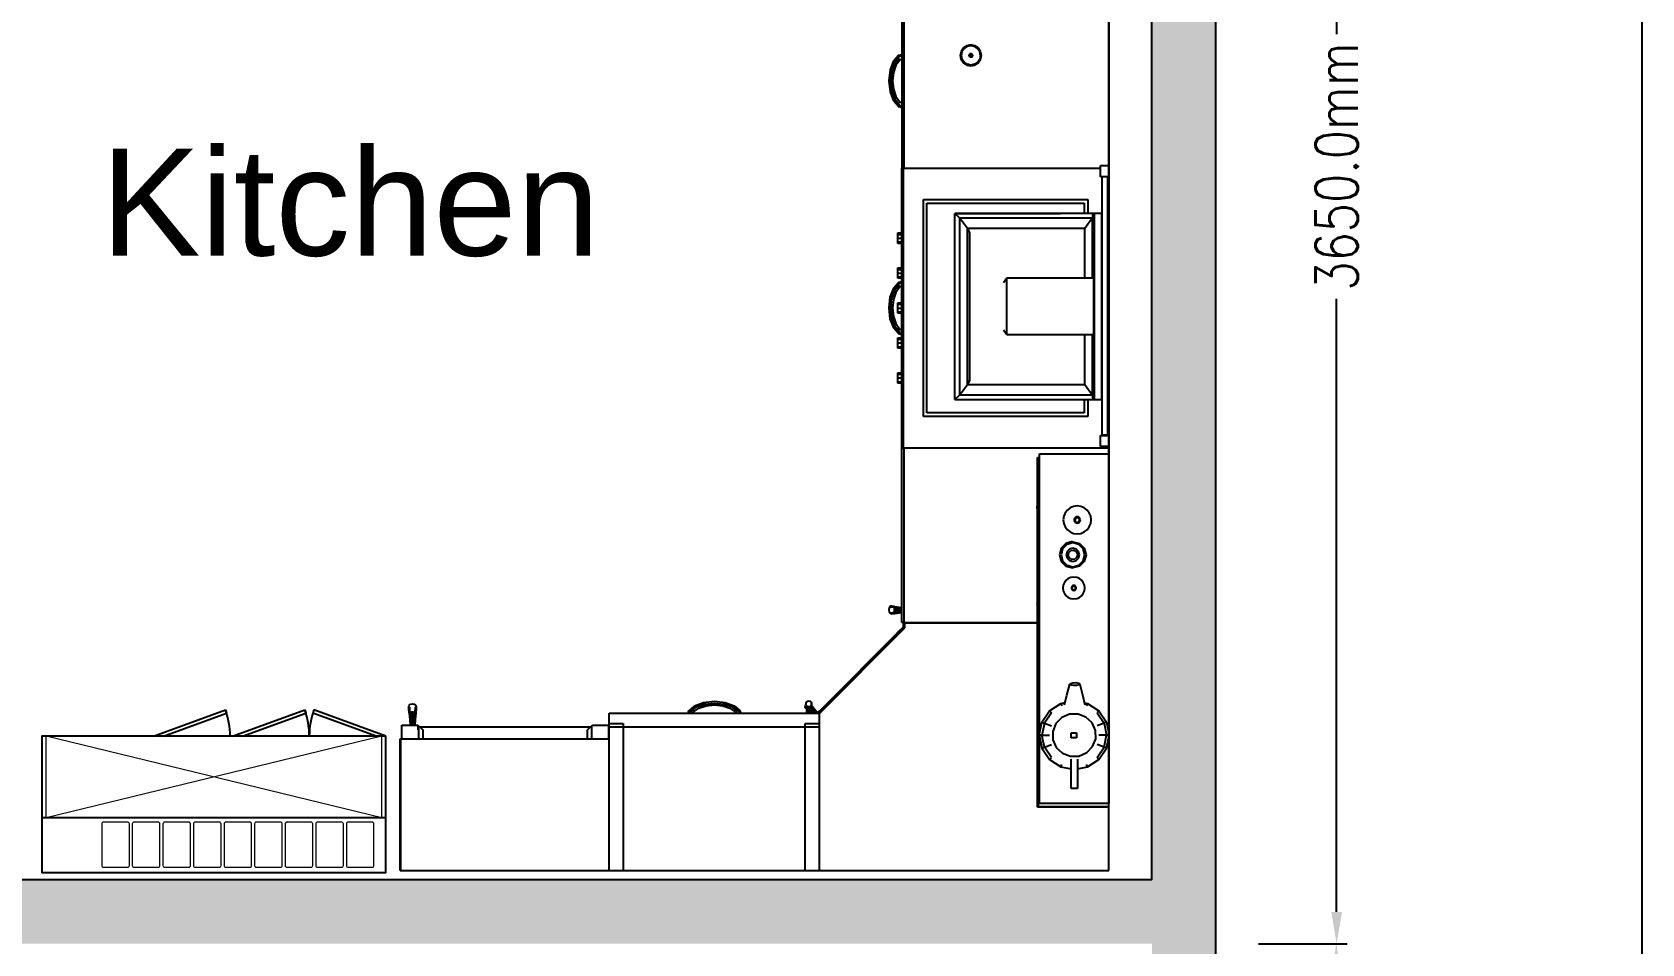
# Model space of a CAD drawing. Header units: millimetres. Extents: x 15734 to 38872, y 8066 to 23066.
# Drawn here: x 35093 to 38872, y 18416 to 20556 of the extents above; entities that cross this region are included whole.
import ezdxf

# ---------------------------------------------------------------- set-up
doc = ezdxf.new("R2010")
doc.units = ezdxf.units.MM
doc.header["$MEASUREMENT"] = 0
doc.layers.get('0').update_dxf_attribs({"color": 4})
for name, color, linetype in [('Flower. Ref. TV.', 4, 'Continuous'), ('Kitchen', 4, 'Continuous'), ('Wall', 10, 'Continuous')]:
    doc.layers.add(name, color=color, linetype=linetype)
doc.styles.add('ROMANS', font='romans.shx', dxfattribs={"width": 0.8})
doc.styles.get("Standard").update_dxf_attribs({"font": 'arial.ttf'})
doc.dimstyles.get("Standard").update_dxf_attribs({"dimtxt": 100, "dimasz": 75, "dimexe": 25, "dimexo": 0, "dimgap": 0.09, "dimtad": 0, "dimtoh": 1, "dimdec": 1, "dimzin": 0, "dimdsep": 46, "dimtxsty": 'ROMANS', "dimcen": 0.09, "dimclrd": 7, "dimclre": 7, "dimclrt": 7, "dimadec": 0, "dimazin": 0, "dimtfac": 1, "dimtdec": 1, "dimtofl": 0, "dimtmove": 0, "dimatfit": 3, "dimfxl": 1, "dimtfillclr": 7, "dimtolj": 1, "dimtzin": 0, "dimarcsym": 0})

# ---------------------------------------------------------------- blocks, each defined once
blk = doc.blocks.new('m_93')
for p, q in [((0, -390.031933), (0, 0)), ((0.009966, 0), (0.009966, -371.383983)), ((-57.586909, -194.311332), (-57.586909, -101.596093)), ((-57.102347, -101.919913), (-57.102347, -194.311332)), ((-40.482617, -160.780954), (-41.117382, -161.730957)), ((-40.310741, -160.952735), (-40.892768, -161.823928)), ((-39.532805, -160.146093), (-40.482617, -160.780954)), ((-40.383196, -160.880267), (-40.310741, -160.952735)), ((-39.439845, -160.370707), (-40.310741, -160.952735)), ((-40.310741, -160.952735), (-40.267182, -160.996282)), ((-38.412309, -159.923243), (-39.532805, -160.146093)), ((-39.478898, -160.275876), (-39.439845, -160.370707)), ((-38.412309, -160.166311), (-39.439845, -160.370707)), ((-39.439845, -160.370707), (-39.416218, -160.427534)), ((-37.291789, -160.146093), (-38.412309, -159.923243)), ((-38.412309, -160.166311), (-38.412309, -160.063672)), ((-38.412309, -160.227835), (-38.412309, -160.166311)), ((-37.384773, -160.370707), (-38.412309, -160.166311)), ((-37.4084, -160.427534), (-37.384773, -160.370707)), ((-37.384773, -160.370707), (-37.345696, -160.275876)), ((-36.513877, -160.952735), (-37.384773, -160.370707)), ((-36.342001, -160.780954), (-37.291789, -160.146093)), ((-36.557412, -160.996282), (-36.513877, -160.952735)), ((-36.513877, -160.952735), (-36.441398, -160.880267)), ((-35.931826, -161.823928), (-36.513877, -160.952735)), ((-35.707236, -161.730957), (-36.342001, -160.780954)), ((-59.950185, -164.386618), (-60.909176, -166.910445)), ((-60.675574, -167.089843), (-59.786129, -164.690816)), ((-60.441995, -167.269337), (-59.622073, -164.994919)), ((-59.458018, -165.299117), (-60.208202, -167.448723)), ((-59.293938, -165.60322), (-59.974599, -167.628121)), ((-58.54609, -162.799704), (-59.950185, -164.386618)), ((-59.906245, -164.468062), (-58.525968, -162.890136)), ((-59.786129, -164.690816), (-59.906245, -164.468062)), ((-59.786129, -164.690816), (-58.470702, -163.137495)), ((-59.622073, -164.994919), (-59.786129, -164.690816)), ((-59.622073, -164.994919), (-58.395124, -163.475287)), ((-58.244324, -164.150881), (-59.293938, -165.60322)), ((-58.54609, -162.799704), (-57.586909, -162.554395)), ((-58.525968, -162.890136), (-58.54609, -162.799704)), ((-58.525968, -162.890136), (-57.586909, -162.637007)), ((-58.470702, -163.137495), (-58.525968, -162.890136)), ((-58.470702, -163.137495), (-57.586909, -162.863958)), ((-58.395124, -163.475287), (-58.470702, -163.137495)), ((-57.586909, -163.816893), (-58.244324, -164.150881)), ((-41.117382, -161.730957), (-41.340232, -162.85156)), ((-41.340232, -162.85156), (-41.117382, -163.972163)), ((-41.076756, -163.955366), (-41.296292, -162.85156)), ((-41.199613, -162.85156), (-41.035557, -162.85156)), ((-41.117382, -163.972163), (-41.076756, -163.955366)), ((-41.117382, -163.972163), (-40.482617, -164.922166)), ((-40.892768, -161.823928), (-41.09726, -162.85156)), ((-41.09726, -162.85156), (-40.892768, -163.879204)), ((-41.076756, -163.955366), (-40.451551, -164.891207)), ((-40.987492, -161.784661), (-40.892768, -161.823928)), ((-40.892768, -163.879204), (-40.987492, -163.918459)), ((-40.892768, -161.823928), (-40.835929, -161.84746)), ((-40.892768, -163.879204), (-40.835929, -163.85566)), ((-40.310741, -164.750385), (-40.892768, -163.879204)), ((-40.482617, -164.922166), (-39.532805, -165.557027)), ((-40.451551, -164.891207), (-39.51602, -165.516507)), ((-40.383196, -164.822852), (-40.267182, -164.706838)), ((-39.439845, -165.332424), (-40.310741, -164.750385)), ((-39.532805, -165.557027), (-38.412309, -165.779876)), ((-39.51602, -165.516507), (-39.478898, -165.427243)), ((-39.51602, -165.516507), (-38.412309, -165.736031)), ((-39.478898, -165.427243), (-39.439845, -165.332424)), ((-39.439845, -165.332424), (-39.416218, -165.275585)), ((-38.412309, -165.536821), (-39.439845, -165.332424)), ((-39.088464, -162.85156), (-38.412309, -162.85156)), ((-39.037109, -162.592768), (-38.412309, -162.85156)), ((-38.412309, -162.85156), (-39.037109, -163.110351)), ((-38.890434, -162.37334), (-38.412309, -162.85156)), ((-38.412309, -162.85156), (-38.890434, -163.32978)), ((-38.671088, -162.226653), (-38.412309, -162.85156)), ((-38.412309, -162.85156), (-38.671088, -163.476467)), ((-38.412309, -162.85156), (-38.412309, -162.17519)), ((-38.412309, -162.85156), (-38.153506, -162.226653)), ((-38.412309, -162.85156), (-37.934184, -162.37334)), ((-38.412309, -162.85156), (-37.787509, -162.592768)), ((-38.412309, -162.85156), (-38.412309, -163.527929)), ((-38.153506, -163.476467), (-38.412309, -162.85156)), ((-38.412309, -162.85156), (-37.934184, -163.32978)), ((-37.787509, -163.110351), (-38.412309, -162.85156)), ((-38.412309, -162.85156), (-37.73613, -162.85156)), ((-37.384773, -165.332424), (-38.412309, -165.536821)), ((-38.412309, -165.536821), (-38.412309, -165.475297)), ((-38.412309, -165.639448), (-38.412309, -165.536821)), ((-38.412309, -165.779876), (-37.291789, -165.557027)), ((-37.4084, -165.275585), (-37.384773, -165.332424)), ((-36.513877, -164.750385), (-37.384773, -165.332424)), ((-37.384773, -165.332424), (-37.345696, -165.427243)), ((-37.308598, -165.516507), (-36.373043, -164.891207)), ((-37.291789, -165.557027), (-36.342001, -164.922166)), ((-36.557412, -164.706838), (-36.513877, -164.750385)), ((-36.513877, -164.750385), (-35.931826, -163.879204)), ((-36.373043, -164.891207), (-36.513877, -164.750385)), ((-36.373043, -164.891207), (-35.747862, -163.955366)), ((-36.342001, -164.922166), (-35.707236, -163.972163)), ((-35.988665, -161.84746), (-35.931826, -161.823928)), ((-35.931826, -163.879204), (-35.988665, -163.85566)), ((-35.931826, -161.823928), (-35.837102, -161.784661)), ((-35.727334, -162.85156), (-35.931826, -161.823928)), ((-35.727334, -162.85156), (-35.931826, -163.879204)), ((-35.931826, -163.879204), (-35.837102, -163.918459)), ((-35.789061, -162.85156), (-35.727334, -162.85156)), ((-35.528326, -162.85156), (-35.747862, -161.747753)), ((-35.747862, -163.955366), (-35.528326, -162.85156)), ((-35.625005, -162.85156), (-35.727334, -162.85156)), ((-35.484386, -162.85156), (-35.707236, -161.730957)), ((-35.707236, -163.972163), (-35.484386, -162.85156)), ((-35.528326, -162.85156), (-35.484386, -162.85156)), ((-60.909176, -166.910445), (-61.249614, -169.952047)), ((-61.249614, -169.952047), (-60.909176, -172.993648)), ((-60.441995, -167.269337), (-60.729695, -169.952047)), ((-60.729695, -169.952047), (-60.441995, -172.634864)), ((-60.469914, -169.952047), (-60.208202, -167.448723)), ((-60.208202, -167.448723), (-60.441995, -167.269337)), ((-59.974599, -167.628121), (-60.209966, -169.952047)), ((-60.209966, -169.952047), (-59.974599, -172.275972)), ((-60.208202, -167.448723), (-60.037113, -167.58008)), ((-60.909176, -172.993648), (-59.950185, -175.517475)), ((-59.786129, -175.213372), (-60.675574, -172.814262)), ((-60.441995, -172.634864), (-59.622073, -174.909174)), ((-59.974599, -172.275972), (-59.293938, -174.300873)), ((-59.622073, -174.909174), (-59.786129, -175.213372)), ((-59.622073, -174.909174), (-58.395124, -176.428806)), ((-59.293938, -174.300873), (-58.244324, -175.753224)), ((-59.950185, -175.517475), (-58.54609, -177.104389)), ((-59.906245, -175.436032), (-59.786129, -175.213372)), ((-58.525968, -177.013969), (-59.906245, -175.436032)), ((-59.786129, -175.213372), (-58.470702, -176.766598)), ((-58.54609, -177.104389), (-58.525968, -177.013969)), ((-58.54609, -177.104389), (-57.586909, -177.34971)), ((-58.470702, -176.766598), (-58.525968, -177.013969)), ((-58.525968, -177.013969), (-57.586909, -177.267086)), ((-58.395124, -176.428806), (-58.470702, -176.766598)), ((-58.470702, -176.766598), (-57.586909, -177.04004)), ((-58.244324, -175.753224), (-57.586909, -176.0872)), ((-57.622862, -272.237599), (-57.622862, -194.276857)), ((-57.622862, -194.276857), (-57.586909, -194.276857)), ((-57.102347, -194.311332), (-57.586909, -194.311332)), ((-57.138276, -272.20996), (-57.138276, -194.311332)), ((-57.102347, -194.311332), (-2.245116, -194.311332)), ((-2.245116, -196.64756), (-2.245116, -193.556058)), ((-2.245116, -193.556058), (0.009966, -193.556058)), ((0.009966, -196.64756), (-2.245116, -196.64756)), ((-1.846862, -268.689841), (-1.846862, -196.64756)), ((-0.348044, -196.64756), (-0.348044, -268.689841)), ((-51.625586, -263.46699), (-51.625586, -203.047454)), ((-51.625586, -203.047454), (-5.83632, -203.047454)), ((-50.65136, -262.492478), (-50.65136, -204.021966)), ((-50.65136, -204.021966), (-6.810546, -204.021966)), ((-6.810546, -204.021966), (-6.810546, -206.877434)), ((-5.83632, -203.047454), (-5.83632, -206.877434)), ((-42.89589, -258.773243), (-42.89589, -206.877434)), ((-42.89589, -206.877434), (-41.576958, -208.117866)), ((-42.89589, -206.877434), (-13.391209, -206.877434)), ((-4.076362, -206.877434), (-42.89589, -206.877434)), ((-41.576958, -208.117866), (-41.576958, -257.532716)), ((-39.359188, -211.071288), (-41.576958, -208.117866)), ((-41.576958, -208.117866), (-4.470301, -208.117866)), ((-4.470301, -208.117866), (-6.688094, -211.071288)), ((-4.470301, -208.117866), (-4.368544, -207.885837)), ((-4.470301, -224.964153), (-4.470301, -208.117866)), ((-4.368544, -207.2667), (-4.076362, -206.877434)), ((-4.368544, -224.964153), (-4.368544, -207.2667)), ((-1.880074, -206.877434), (-4.076362, -206.877434)), ((-4.076362, -206.877434), (-4.076362, -258.773142)), ((-1.880074, -258.773142), (-1.880074, -206.877434)), ((-58.737493, -215.228808), (-58.737493, -212.305271)), ((-58.737493, -212.305271), (-57.622862, -212.305271)), ((-58.737493, -212.7334), (-57.622862, -212.7334)), ((-58.737493, -213.767087), (-57.622862, -213.767087)), ((-58.737493, -214.800679), (-57.622862, -214.800679)), ((-57.622862, -215.228808), (-58.737493, -215.228808)), ((-39.359188, -254.579395), (-39.359188, -211.071288)), ((-6.688094, -211.071288), (-39.359188, -211.071288)), ((-39.359188, -211.071288), (-38.815236, -212.311721)), ((-38.815236, -212.311721), (-38.815236, -253.338867)), ((-6.688094, -224.964153), (-6.688094, -211.071288)), ((-58.737493, -224.973929), (-58.737493, -222.050392)), ((-58.737493, -222.050392), (-57.622862, -222.050392)), ((-58.737493, -222.478509), (-57.622862, -222.478509)), ((-58.737493, -223.512113), (-57.622862, -223.512113)), ((-59.986139, -227.682221), (-60.945106, -230.206048)), ((-60.711527, -230.385446), (-59.822059, -227.986324)), ((-59.658003, -228.290522), (-60.477925, -230.564844)), ((-58.58202, -226.095307), (-59.986139, -227.682221)), ((-59.942198, -227.763664), (-58.561921, -226.185739)), ((-59.822059, -227.986324), (-59.942198, -227.763664)), ((-58.506632, -226.433098), (-59.822059, -227.986324)), ((-59.822059, -227.986324), (-59.658003, -228.290522)), ((-59.658003, -228.290522), (-58.431053, -226.770901)), ((-58.280087, -227.446484), (-59.329891, -228.898823)), ((-58.737493, -224.5458), (-57.622862, -224.5458)), ((-57.622862, -224.973929), (-58.737493, -224.973929)), ((-58.58202, -226.095307), (-57.622862, -225.849998)), ((-58.561921, -226.185739), (-58.58202, -226.095307)), ((-57.622862, -225.932717), (-58.561921, -226.185739)), ((-58.561921, -226.185739), (-58.506632, -226.433098)), ((-58.506632, -226.433098), (-57.622862, -226.159668)), ((-58.431053, -226.770901), (-58.506632, -226.433098)), ((-57.622862, -227.112496), (-58.280087, -227.446484)), ((-28.381253, -224.964153), (-29.355479, -226.261615)), ((-28.381253, -240.636033), (-28.381253, -224.964153)), ((-4.093552, -224.964153), (-28.381253, -224.964153)), ((-4.093552, -240.636033), (-4.093552, -224.964153)), ((-60.945106, -230.206048), (-61.285544, -233.247655)), ((-61.285544, -233.247655), (-60.945106, -236.289257)), ((-60.477925, -230.564844), (-60.765624, -233.247655)), ((-60.765624, -233.247655), (-60.477925, -235.930466)), ((-60.244131, -235.750973), (-60.505867, -233.247655)), ((-60.010553, -230.923724), (-60.245896, -233.247655)), ((-60.245896, -233.247655), (-60.010553, -235.571581)), ((-59.329891, -228.898823), (-60.010553, -230.923724)), ((-58.737493, -234.719044), (-58.737493, -231.795507)), ((-58.737493, -231.795507), (-57.622862, -231.795507)), ((-58.737493, -232.22363), (-57.622862, -232.22363)), ((-60.945106, -236.289257), (-59.986139, -238.813084)), ((-59.822059, -238.508981), (-60.711527, -236.109864)), ((-60.477925, -235.930466), (-60.244131, -235.750973)), ((-60.477925, -235.930466), (-59.658003, -238.204783)), ((-60.244131, -235.750973), (-60.073042, -235.619628)), ((-59.658003, -238.204783), (-60.244131, -235.750973)), ((-60.010553, -235.571581), (-59.329891, -237.596482)), ((-59.329891, -237.596482), (-58.280087, -239.048826)), ((-58.737493, -233.257228), (-57.622862, -233.257228)), ((-58.737493, -234.29082), (-57.622862, -234.29082)), ((-57.622862, -234.719044), (-58.737493, -234.719044)), ((-59.986139, -238.813084), (-58.58202, -240.400094)), ((-59.942198, -238.73164), (-59.822059, -238.508981)), ((-58.561921, -240.309566), (-59.942198, -238.73164)), ((-59.822059, -238.508981), (-59.658003, -238.204783)), ((-58.506632, -240.062302), (-59.822059, -238.508981)), ((-59.658003, -238.204783), (-58.431053, -239.724415)), ((-58.737493, -244.464063), (-58.737493, -241.540527)), ((-58.737493, -241.540527), (-57.622862, -241.540527)), ((-58.737493, -241.968649), (-57.622862, -241.968649)), ((-58.58202, -240.400094), (-58.561921, -240.309566)), ((-58.58202, -240.400094), (-57.622862, -240.645313)), ((-58.561921, -240.309566), (-58.506632, -240.062302)), ((-57.622862, -240.562695), (-58.561921, -240.309566)), ((-58.431053, -239.724415), (-58.506632, -240.062302)), ((-58.506632, -240.062302), (-57.622862, -240.335738)), ((-58.280087, -239.048826), (-57.622862, -239.382809)), ((-29.355479, -239.338672), (-28.381253, -240.636033)), ((-28.381253, -240.636033), (-4.093552, -240.636033)), ((-6.688094, -254.579293), (-6.688094, -240.636033)), ((-4.470301, -257.532716), (-4.470301, -240.636033)), ((-4.368544, -258.383983), (-4.368544, -240.636033)), ((-58.737493, -243.002343), (-57.622862, -243.002343)), ((-58.737493, -244.035935), (-57.622862, -244.035935)), ((-57.622862, -244.464063), (-58.737493, -244.464063)), ((-58.737493, -254.209178), (-58.737493, -251.285642)), ((-58.737493, -251.285642), (-57.622862, -251.285642)), ((-58.737493, -251.71377), (-57.622862, -251.71377)), ((-58.737493, -252.747458), (-57.622862, -252.747458)), ((-58.737493, -253.78105), (-57.622862, -253.78105)), ((-57.622862, -254.209178), (-58.737493, -254.209178)), ((-41.576958, -257.532716), (-39.359188, -254.579395)), ((-38.815236, -253.338867), (-39.359188, -254.579395)), ((-39.359188, -254.579395), (-6.688094, -254.579293)), ((-6.688094, -254.579293), (-4.470301, -257.532716)), ((-41.576958, -257.532716), (-42.89589, -258.773243)), ((-42.89589, -258.773243), (-3.926373, -258.773142)), ((-4.470301, -257.532716), (-41.576958, -257.532716)), ((-6.810546, -258.773142), (-6.810546, -262.492478)), ((-5.83632, -258.773142), (-5.83632, -263.46699)), ((-4.368544, -257.764744), (-4.470301, -257.532716)), ((-4.076362, -258.773142), (-4.368544, -258.383983)), ((-4.076362, -258.773142), (-1.880074, -258.773142)), ((-5.83632, -263.46699), (-51.625586, -263.46699)), ((-6.810546, -262.492478), (-50.65136, -262.492478)), ((-2.245116, -271.85781), (-2.245116, -268.766308)), ((-2.245116, -268.766308), (0.009966, -268.766308)), ((-0.348044, -268.689841), (-1.846862, -268.689841)), ((-57.605672, -272.237599), (-57.622862, -272.237599)), ((-57.605672, -320.93535), (-57.605672, -272.20996)), ((-57.605672, -272.20996), (-57.121086, -272.20996)), ((-57.121086, -272.20996), (-57.121086, -320.93535)), ((-57.121086, -272.20996), (0.009966, -272.20996)), ((0.009966, -271.85781), (-2.245116, -271.85781)), ((-19.88008, -287.447849), (-19.88008, -274.902731)), ((-19.88008, -274.902731), (-19.524408, -274.902731)), ((-19.524408, -372.242185), (-19.524408, -274.791211)), ((-19.524408, -274.791211), (-19.302917, -274.791211)), ((-19.302917, -352.076073), (-19.302917, -273.933005)), ((-19.302917, -273.933005), (0.009966, -273.933005)), ((-19.731641, -286.320311), (-20.063663, -288.842478)), ((-19.524408, -285.819822), (-19.731641, -286.320311)), ((-20.063663, -288.842478), (-19.731641, -291.364646)), ((-19.88008, -315.441307), (-19.88008, -290.237108)), ((-19.731641, -291.364646), (-19.524408, -291.865134)), ((-19.524408, -287.483984), (-19.703126, -288.842478)), ((-19.703126, -288.842478), (-19.524408, -290.200975)), ((-12.50155, -291.28457), (-12.64062, -292.31748)), ((-12.109566, -290.355956), (-12.50155, -291.28457)), ((-11.50136, -289.568942), (-12.109566, -290.355956)), ((-10.71465, -288.96074), (-11.50136, -289.568942)), ((-9.78632, -288.568553), (-10.71465, -288.96074)), ((-8.753705, -288.429489), (-9.78632, -288.568553)), ((-8.981824, -291.48955), (-9.186721, -291.576171)), ((-8.963871, -291.55488), (-9.152532, -291.634667)), ((-8.753705, -291.458887), (-8.981824, -291.48955)), ((-8.753705, -291.526562), (-8.963871, -291.55488)), ((-7.721091, -288.568553), (-8.753705, -288.429489)), ((-8.525586, -291.48955), (-8.753705, -291.458887)), ((-8.543563, -291.55488), (-8.753705, -291.526562)), ((-8.354879, -291.634667), (-8.543563, -291.55488)), ((-8.320713, -291.576171), (-8.525586, -291.48955)), ((-6.792784, -288.96074), (-7.721091, -288.568553)), ((-6.00605, -289.568942), (-6.792784, -288.96074)), ((-5.397845, -290.355956), (-6.00605, -289.568942)), ((-5.005861, -291.28457), (-5.397845, -290.355956)), ((-4.866791, -292.31748), (-5.005861, -291.28457)), ((-12.64062, -292.31748), (-12.50155, -293.350389)), ((-12.50155, -293.350389), (-12.109566, -294.279003)), ((-12.109566, -294.279003), (-11.50136, -295.066014)), ((-11.50136, -295.066014), (-10.71465, -295.674216)), ((-10.71465, -295.674216), (-9.78632, -296.066406)), ((-9.581447, -292.089355), (-9.612108, -292.31748)), ((-9.612108, -292.31748), (-9.581447, -292.545604)), ((-9.494734, -291.884276), (-9.581447, -292.089355)), ((-9.581447, -292.545604), (-9.494734, -292.750683)), ((-9.516216, -292.107323), (-9.544325, -292.31748)), ((-9.544325, -292.31748), (-9.516216, -292.527634)), ((-9.436322, -291.918456), (-9.516216, -292.107323)), ((-9.516216, -292.527634), (-9.436322, -292.716503)), ((-9.360552, -291.710546), (-9.494734, -291.884276)), ((-9.494734, -292.750683), (-9.360552, -292.924511)), ((-9.312701, -291.758397), (-9.436322, -291.918456)), ((-9.436322, -292.716503), (-9.312701, -292.876562)), ((-9.382606, -292.181542), (-9.405852, -292.354881)), ((-9.405852, -292.354881), (-9.382606, -292.528122)), ((-9.316802, -292.025682), (-9.382606, -292.181542)), ((-9.382606, -292.528122), (-9.316802, -292.683983)), ((-9.186721, -291.576171), (-9.360552, -291.710546)), ((-9.360552, -292.924511), (-9.186721, -293.058788)), ((-9.21464, -291.893652), (-9.316802, -292.025682)), ((-9.316802, -292.683983), (-9.21464, -292.816013)), ((-9.152532, -291.634667), (-9.312701, -291.758397)), ((-9.312701, -292.876562), (-9.152532, -293.000292)), ((-9.082818, -291.7916), (-9.21464, -291.893652)), ((-9.21464, -292.816013), (-9.082818, -292.918065)), ((-9.186721, -293.058788), (-8.981824, -293.145409)), ((-9.152532, -293.000292), (-8.963871, -293.080076)), ((-8.92694, -291.725778), (-9.082818, -291.7916)), ((-9.082818, -292.918065), (-8.92694, -292.983886)), ((-8.981824, -293.145409), (-8.753705, -293.176073)), ((-8.963871, -293.080076), (-8.753705, -293.108397)), ((-8.753705, -291.70244), (-8.92694, -291.725778)), ((-8.92694, -292.983886), (-8.753705, -293.007225)), ((-8.58047, -291.725778), (-8.753705, -291.70244)), ((-8.753705, -293.007225), (-8.58047, -292.983886)), ((-8.753705, -293.108397), (-8.543563, -293.080076)), ((-8.753705, -293.176073), (-8.525586, -293.145409)), ((-8.424616, -291.7916), (-8.58047, -291.725778)), ((-8.58047, -292.983886), (-8.424616, -292.918065)), ((-8.543563, -293.080076), (-8.354879, -293.000292)), ((-8.525586, -293.145409), (-8.320713, -293.058788)), ((-8.292771, -291.893652), (-8.424616, -291.7916)), ((-8.424616, -292.918065), (-8.292771, -292.816013)), ((-8.194733, -291.758397), (-8.354879, -291.634667)), ((-8.354879, -293.000292), (-8.194733, -292.876562)), ((-8.146882, -291.710546), (-8.320713, -291.576171)), ((-8.320713, -293.058788), (-8.146882, -292.924511)), ((-8.190632, -292.025682), (-8.292771, -291.893652)), ((-8.292771, -292.816013), (-8.190632, -292.683983)), ((-8.071089, -291.918456), (-8.194733, -291.758397)), ((-8.194733, -292.876562), (-8.071089, -292.716503)), ((-8.124805, -292.181542), (-8.190632, -292.025682)), ((-8.190632, -292.683983), (-8.124805, -292.528122)), ((-8.0127, -291.884276), (-8.146882, -291.710546)), ((-8.146882, -292.924511), (-8.0127, -292.750683)), ((-8.101559, -292.354881), (-8.124805, -292.181542)), ((-8.124805, -292.528122), (-8.101559, -292.354881)), ((-7.991219, -292.107323), (-8.071089, -291.918456)), ((-8.071089, -292.716503), (-7.991219, -292.527634)), ((-7.925964, -292.089355), (-8.0127, -291.884276)), ((-8.0127, -292.750683), (-7.925964, -292.545604)), ((-7.963085, -292.31748), (-7.991219, -292.107323)), ((-7.991219, -292.527634), (-7.963085, -292.31748)), ((-7.895303, -292.31748), (-7.925964, -292.089355)), ((-7.925964, -292.545604), (-7.895303, -292.31748)), ((-7.721091, -296.066406), (-6.792784, -295.674216)), ((-6.792784, -295.674216), (-6.00605, -295.066014)), ((-6.00605, -295.066014), (-5.397845, -294.279003)), ((-5.397845, -294.279003), (-5.005861, -293.350389)), ((-5.005861, -293.350389), (-4.866791, -292.31748)), ((-13.244343, -300.187498), (-13.745499, -302.038377)), ((-12.827158, -300.37744), (-13.278318, -302.043259)), ((-11.928129, -298.870995), (-13.244343, -300.187498)), ((-11.642576, -299.192577), (-12.827158, -300.37744)), ((-10.077739, -298.369628), (-11.928129, -298.870995)), ((-9.977341, -298.741406), (-11.642576, -299.192577)), ((-10.912299, -300.442576), (-11.577535, -301.10791)), ((-9.977341, -300.189256), (-10.912299, -300.442576)), ((-10.081244, -298.408299), (-10.077739, -298.369628)), ((-10.081244, -298.402539), (-9.977341, -298.37451)), ((-9.977341, -298.37451), (-8.126951, -298.875779)), ((-8.311916, -299.192577), (-9.977341, -298.741406)), ((-9.042192, -300.442576), (-9.977341, -300.189256)), ((-9.78632, -296.066406), (-8.753705, -296.205467)), ((-8.377147, -301.10791), (-9.042192, -300.442576)), ((-8.753705, -296.205467), (-7.721091, -296.066406)), ((-7.127333, -300.37744), (-8.311916, -299.192577)), ((-8.126951, -298.875779), (-6.810737, -300.192383)), ((-6.676364, -302.043259), (-7.127333, -300.37744)), ((-6.810737, -300.192383), (-6.309581, -302.043259)), ((-13.745499, -302.038377), (-13.244343, -303.889256)), ((-13.278318, -302.043259), (-12.827158, -303.708982)), ((-13.244343, -303.889256), (-11.928129, -305.205857)), ((-12.827158, -303.708982), (-11.642576, -304.893943)), ((-11.577535, -301.10791), (-11.830855, -302.043259)), ((-11.830855, -302.043259), (-11.577535, -302.978611)), ((-11.642576, -304.893943), (-9.977341, -305.345115)), ((-11.577535, -302.978611), (-10.912299, -303.643945)), ((-11.26504, -302.187109), (-11.100197, -301.403612)), ((-10.938096, -302.917871), (-11.26504, -302.187109)), ((-11.100197, -301.403612), (-10.506439, -300.866699)), ((-10.244131, -303.316796), (-10.938096, -302.917871)), ((-10.912299, -303.643945), (-9.977341, -303.897264)), ((-10.506439, -300.866699), (-9.710551, -300.781542)), ((-9.448242, -303.23154), (-10.244131, -303.316796)), ((-9.977341, -303.897264), (-9.042192, -303.643945)), ((-9.977341, -305.345115), (-8.311916, -304.893943)), ((-9.710551, -300.781542), (-9.016609, -301.180467)), ((-8.854485, -302.694726), (-9.448242, -303.23154)), ((-9.042192, -303.643945), (-8.377147, -302.978611)), ((-9.016609, -301.180467), (-8.689642, -301.911229)), ((-8.689642, -301.911229), (-8.854485, -302.694726)), ((-8.123827, -302.043259), (-8.377147, -301.10791)), ((-8.377147, -302.978611), (-8.123827, -302.043259)), ((-8.311916, -304.893943), (-7.127333, -303.708982)), ((-6.810737, -303.894138), (-8.126951, -305.210644)), ((-7.127333, -303.708982), (-6.676364, -302.043259)), ((-6.309581, -302.043259), (-6.810737, -303.894138)), ((-11.872077, -309.121971), (-12.350583, -309.741308)), ((-11.928129, -305.205857), (-10.077739, -305.707127)), ((-11.252928, -308.643357), (-11.872077, -309.121971)), ((-10.522461, -308.334765), (-11.252928, -308.643357)), ((-9.709955, -308.225292), (-10.522461, -308.334765)), ((-10.077739, -305.707127), (-10.081244, -305.678513)), ((-9.977341, -305.712011), (-10.079885, -305.684277)), ((-8.126951, -305.210644), (-9.977341, -305.712011)), ((-8.897472, -308.334765), (-9.709955, -308.225292)), ((-8.166981, -308.643357), (-8.897472, -308.334765)), ((-7.547856, -309.121971), (-8.166981, -308.643357)), ((-7.069326, -309.741308), (-7.547856, -309.121971)), ((-12.659169, -310.471971), (-12.768555, -311.284764)), ((-12.768555, -311.284764), (-12.659169, -312.097557)), ((-12.350583, -309.741308), (-12.659169, -310.471971)), ((-12.659169, -312.097557), (-12.350583, -312.828222)), ((-12.350583, -312.828222), (-11.872077, -313.447557)), ((-11.872077, -313.447557), (-11.252928, -313.92617)), ((-11.252928, -313.92617), (-10.522461, -314.234765)), ((-10.361338, -311.105272), (-10.385347, -311.284764)), ((-10.385347, -311.284764), (-10.361338, -311.464256)), ((-10.293174, -310.943943), (-10.361338, -311.105272)), ((-10.361338, -311.464256), (-10.293174, -311.625585)), ((-10.309959, -311.119432), (-10.332227, -311.284764)), ((-10.332227, -311.284764), (-10.309959, -311.450097)), ((-10.247064, -310.970799), (-10.309959, -311.119432)), ((-10.309959, -311.450097), (-10.247064, -311.598728)), ((-10.187507, -310.807128), (-10.293174, -310.943943)), ((-10.293174, -311.625585), (-10.187507, -311.762401)), ((-10.149813, -310.844822), (-10.247064, -310.970799)), ((-10.247064, -311.598728), (-10.149813, -311.724706)), ((-10.204888, -311.17783), (-10.223246, -311.314158)), ((-10.223246, -311.314158), (-10.204888, -311.450584)), ((-10.153127, -311.055174), (-10.204888, -311.17783)), ((-10.204888, -311.450584), (-10.153127, -311.573143)), ((-10.050774, -310.701464), (-10.187507, -310.807128)), ((-10.187507, -311.762401), (-10.050774, -311.868065)), ((-10.072661, -310.951268), (-10.153127, -311.055174)), ((-10.153127, -311.573143), (-10.072661, -311.677049)), ((-10.023833, -310.747459), (-10.149813, -310.844822)), ((-10.149813, -311.724706), (-10.023833, -311.822068)), ((-9.968949, -310.870994), (-10.072661, -310.951268)), ((-10.072661, -311.677049), (-9.968949, -311.757323)), ((-9.88946, -310.633298), (-10.050774, -310.701464)), ((-10.050774, -311.868065), (-9.88946, -311.936229)), ((-9.875202, -310.684666), (-10.023833, -310.747459)), ((-10.023833, -311.822068), (-9.875202, -311.884862)), ((-9.846282, -310.819138), (-9.968949, -310.870994)), ((-9.968949, -311.757323), (-9.846282, -311.809177)), ((-9.709955, -310.609081), (-9.88946, -310.633298)), ((-9.88946, -311.936229), (-9.709955, -311.960448)), ((-9.709955, -310.6624), (-9.875202, -310.684666)), ((-9.875202, -311.884862), (-9.709955, -311.907127)), ((-9.709955, -310.800877), (-9.846282, -310.819138)), ((-9.846282, -311.809177), (-9.709955, -311.827537)), ((-9.530473, -310.633298), (-9.709955, -310.609081)), ((-9.54473, -310.684666), (-9.709955, -310.6624)), ((-9.573627, -310.819138), (-9.709955, -310.800877)), ((-9.709955, -311.827537), (-9.573627, -311.809177)), ((-9.709955, -311.907127), (-9.54473, -311.884862)), ((-9.709955, -311.960448), (-9.530473, -311.936229)), ((-9.450984, -310.870994), (-9.573627, -310.819138)), ((-9.573627, -311.809177), (-9.450984, -311.757323)), ((-9.3961, -310.747459), (-9.54473, -310.684666)), ((-9.54473, -311.884862), (-9.3961, -311.822068)), ((-9.369135, -310.701464), (-9.530473, -310.633298)), ((-9.530473, -311.936229), (-9.369135, -311.868065)), ((-9.347272, -310.951268), (-9.450984, -310.870994)), ((-9.450984, -311.757323), (-9.347272, -311.677049)), ((-9.27012, -310.844822), (-9.3961, -310.747459)), ((-9.3961, -311.822068), (-9.27012, -311.724706)), ((-9.232426, -310.807128), (-9.369135, -310.701464)), ((-9.369135, -311.868065), (-9.232426, -311.762401)), ((-9.266806, -311.055174), (-9.347272, -310.951268)), ((-9.347272, -311.677049), (-9.266806, -311.573143)), ((-9.172845, -310.970799), (-9.27012, -310.844822)), ((-9.27012, -311.724706), (-9.172845, -311.598728)), ((-9.215045, -311.17783), (-9.266806, -311.055174)), ((-9.266806, -311.573143), (-9.215045, -311.450584)), ((-9.126759, -310.943943), (-9.232426, -310.807128)), ((-9.232426, -311.762401), (-9.126759, -311.625585)), ((-9.196687, -311.314158), (-9.215045, -311.17783)), ((-9.215045, -311.450584), (-9.196687, -311.314158)), ((-9.10995, -311.119432), (-9.172845, -310.970799)), ((-9.172845, -311.598728), (-9.10995, -311.450097)), ((-9.058595, -311.105272), (-9.126759, -310.943943)), ((-9.126759, -311.625585), (-9.058595, -311.464256)), ((-9.087706, -311.284764), (-9.10995, -311.119432)), ((-9.10995, -311.450097), (-9.087706, -311.284764)), ((-9.034562, -311.284764), (-9.058595, -311.105272)), ((-9.058595, -311.464256), (-9.034562, -311.284764)), ((-8.897472, -314.234765), (-8.166981, -313.92617)), ((-8.166981, -313.92617), (-7.547856, -313.447557)), ((-7.547856, -313.447557), (-7.069326, -312.828222)), ((-6.760741, -310.471971), (-7.069326, -309.741308)), ((-7.069326, -312.828222), (-6.760741, -312.097557)), ((-6.651378, -311.284764), (-6.760741, -310.471971)), ((-6.760741, -312.097557), (-6.651378, -311.284764)), ((-61.19864, -316.869822), (-61.268354, -317.40283)), ((-61.268354, -317.40283), (-61.19864, -317.935741)), ((-61.008406, -316.479686), (-61.19864, -316.869822)), ((-61.19864, -317.935741), (-61.008406, -318.325877)), ((-60.748434, -316.336913), (-61.008406, -316.479686)), ((-61.008406, -318.325877), (-60.748434, -318.468651)), ((-60.460735, -316.365428), (-60.748434, -316.336913)), ((-60.748434, -318.468651), (-60.460735, -318.440135)), ((-60.694337, -316.50449), (-59.804893, -316.578611)), ((-59.804893, -318.226951), (-60.694337, -318.301171)), ((-59.640813, -316.451171), (-60.460735, -316.365428)), ((-60.460735, -318.440135), (-59.640813, -318.35449)), ((-58.564854, -317.40283), (-59.968949, -317.40283)), ((-59.804893, -316.578611), (-59.925008, -316.926951)), ((-59.925008, -316.926951), (-58.544731, -316.998338)), ((-58.544731, -317.807226), (-59.925008, -317.878611)), ((-59.925008, -317.878611), (-59.804893, -318.226951)), ((-59.804893, -316.578611), (-59.640813, -316.451171)), ((-58.489442, -316.702245), (-59.804893, -316.578611)), ((-59.804893, -318.226951), (-58.489442, -318.103319)), ((-59.640813, -318.35449), (-59.804893, -318.226951)), ((-59.640813, -316.451171), (-58.413863, -316.593846)), ((-59.640813, -318.35449), (-58.413863, -318.211718)), ((-58.544731, -316.998338), (-58.564854, -317.40283)), ((-58.564854, -317.40283), (-58.544731, -317.807226)), ((-57.605672, -317.40283), (-58.564854, -317.40283)), ((-58.544731, -316.998338), (-58.489442, -316.702245)), ((-57.605672, -317.05781), (-58.544731, -316.998338)), ((-58.544731, -317.807226), (-57.605672, -317.747752)), ((-58.489442, -318.103319), (-58.544731, -317.807226)), ((-58.413863, -316.593846), (-58.489442, -316.702245)), ((-58.489442, -316.702245), (-57.605672, -316.802732)), ((-58.489442, -318.103319), (-57.605672, -318.00283)), ((-58.413863, -318.211718), (-58.489442, -318.103319)), ((-58.413863, -316.593846), (-57.605672, -316.705467)), ((-58.413863, -318.211718), (-57.605672, -318.100096)), ((-19.524408, -314.582421), (-20.005083, -315.743163)), ((-20.005083, -315.743163), (-19.524408, -316.903905)), ((-19.88008, -372.353708), (-19.88008, -316.045017)), ((-10.522461, -314.234765), (-9.709955, -314.344236)), ((-9.709955, -314.344236), (-8.897472, -314.234765)), ((-81.151653, -346.149413), (-57.070112, -322.061229)), ((-80.711913, -346.347166), (-56.76837, -322.397069)), ((-58.83379, -323.721385), (-57.217765, -322.106053)), ((-57.121086, -320.93535), (-57.605672, -320.93535)), ((-57.217765, -322.407323), (-57.217765, -320.93535)), ((-56.778503, -322.407323), (-57.217765, -322.407323)), ((-57.121086, -320.93535), (-19.88008, -320.93535)), ((-57.070112, -322.061229), (-56.76837, -322.362987)), ((-56.76837, -322.397069), (-56.76837, -320.972947)), ((-56.76837, -320.972947), (-19.88008, -320.972947)), ((-56.730652, -320.972947), (-56.730652, -320.93535)), ((-54.586911, -320.972947), (-54.586911, -320.967381)), ((-54.586911, -320.967381), (-54.576373, -320.972947)), ((-54.586911, -320.967381), (-19.88008, -320.971092)), ((-50.202346, -320.966209), (-50.199414, -320.967869)), ((-19.88008, -320.969432), (-50.202346, -320.966209)), ((-58.859754, -323.851463), (-58.83379, -323.721385)), ((-11.61952, -341.147361), (-10.858989, -338.116307)), ((-10.858989, -338.116307), (-10.646081, -337.870995)), ((-10.536528, -338.324803), (-10.858989, -338.116307)), ((-10.646081, -337.870995), (-9.979296, -337.688768)), ((-9.80196, -338.437694), (-10.536528, -338.324803)), ((-9.979296, -337.688768), (-9.113288, -337.668846)), ((-8.935929, -338.423826), (-9.80196, -338.437694)), ((-9.113288, -337.668846), (-8.378721, -337.823241)), ((-8.269143, -338.287206), (-8.935929, -338.423826)), ((-8.378721, -337.823241), (-8.05645, -338.064745)), ((-8.05645, -338.064745), (-8.269143, -338.287206)), ((-8.05645, -338.064745), (-7.295704, -341.041307)), ((-195.042777, -344.386033), (-194.905758, -343.979101)), ((-195.015335, -344.836814), (-195.042777, -344.386033)), ((-194.9332, -346.120605), (-195.015335, -344.836814)), ((-194.905758, -343.979101), (-194.531346, -343.68115)), ((-194.882036, -344.470897), (-194.810844, -345.863573)), ((-194.531346, -343.68115), (-194.019819, -343.572166)), ((-194.019819, -343.572166), (-193.508303, -343.68115)), ((-193.508303, -343.68115), (-193.133891, -343.979101)), ((-193.228805, -345.863573), (-193.157614, -344.470897)), ((-193.133891, -343.979101), (-192.996872, -344.386033)), ((-193.024314, -344.836814), (-193.106449, -346.120605)), ((-192.996872, -344.386033), (-193.024314, -344.836814)), ((-117.03496, -345.52539), (-115.448427, -344.120897)), ((-115.366984, -344.16494), (-116.944433, -345.545701)), ((-115.144325, -344.285057), (-116.697264, -345.600974)), ((-116.359568, -345.676464), (-114.840341, -344.449217)), ((-115.684176, -345.827439), (-114.232135, -344.777439)), ((-115.448427, -344.120897), (-112.925387, -343.161619)), ((-115.144325, -344.285057), (-115.366984, -344.16494)), ((-112.746001, -343.395409), (-115.144325, -344.285057)), ((-114.840341, -344.449217), (-115.144325, -344.285057)), ((-114.840341, -344.449217), (-112.566591, -343.629197)), ((-112.387204, -343.862889), (-114.840341, -344.449217)), ((-114.232135, -344.777439), (-112.207818, -344.096678)), ((-112.925387, -343.161619), (-109.884572, -342.821287)), ((-112.566591, -343.629197), (-109.884572, -343.341209)), ((-112.566591, -343.629197), (-112.387204, -343.862889)), ((-109.884572, -343.60117), (-112.387204, -343.862889)), ((-112.387204, -343.862889), (-112.25586, -344.033983)), ((-112.207818, -344.096678), (-109.884572, -343.861131)), ((-109.884572, -342.821287), (-106.843758, -343.161619)), ((-109.884572, -343.341209), (-107.20253, -343.629197)), ((-109.884572, -343.861131), (-107.561231, -344.096678)), ((-107.561231, -344.096678), (-105.53701, -344.777439)), ((-107.20253, -343.629197), (-104.928804, -344.449217)), ((-104.624701, -344.285057), (-107.023144, -343.395409)), ((-106.843758, -343.161619), (-104.320598, -344.120897)), ((-105.53701, -344.777439), (-104.084969, -345.827439)), ((-104.928804, -344.449217), (-104.624701, -344.285057)), ((-103.409577, -345.676464), (-104.928804, -344.449217)), ((-104.402137, -344.16494), (-104.624701, -344.285057)), ((-104.624701, -344.285057), (-103.071881, -345.600974)), ((-102.824617, -345.545701), (-104.402137, -344.16494)), ((-104.320598, -344.120897), (-102.734185, -345.52539)), ((-84.576559, -344.424315), (-84.490323, -344.069139)), ((-84.473634, -344.688964), (-84.576559, -344.424315)), ((-84.490323, -344.069139), (-84.351754, -343.876561)), ((-84.265042, -344.867088), (-84.473634, -344.688964)), ((-84.280944, -343.081443), (-84.395123, -343.341405)), ((-84.395123, -343.341405), (-84.372354, -343.629296)), ((-84.372354, -343.629296), (-84.303904, -344.449413)), ((-84.340525, -344.632615), (-84.282136, -344.683787)), ((-84.303904, -344.449413), (-84.201956, -344.285252)), ((-84.303904, -344.449413), (-84.189749, -345.676659)), ((-83.96895, -342.891112), (-84.280944, -343.081443)), ((-84.201956, -344.285252), (-84.261227, -343.395604)), ((-83.92334, -344.165037), (-84.201956, -344.285252)), ((-84.201956, -344.285252), (-84.103132, -345.601073)), ((-83.542776, -342.821483), (-83.96895, -342.891112)), ((-83.86631, -345.5458), (-83.92334, -344.165037)), ((-83.116412, -342.891112), (-83.542776, -342.821483)), ((-83.542776, -345.525585), (-83.542776, -344.121092)), ((-83.219338, -345.5458), (-83.162213, -344.165037)), ((-83.162213, -344.165037), (-82.883597, -344.285252)), ((-82.804394, -343.081443), (-83.116412, -342.891112)), ((-82.883597, -344.285252), (-82.982517, -345.601073)), ((-82.895804, -345.676659), (-82.781649, -344.449314)), ((-82.883597, -344.285252), (-82.824207, -343.395604)), ((-82.781649, -344.449314), (-82.883597, -344.285252)), ((-82.843352, -345.114647), (-82.327152, -345.631346)), ((-82.690239, -343.341405), (-82.804394, -343.081443)), ((-82.799125, -344.639353), (-82.084084, -345.416991)), ((-82.781649, -344.449314), (-82.71308, -343.629296)), ((-82.769037, -344.300487), (-82.737398, -344.287888)), ((-82.737398, -344.287888), (-82.765341, -344.255955)), ((-82.751656, -344.092381), (-82.54931, -344.331932)), ((-82.54931, -344.331932), (-82.737398, -344.287888)), ((-82.737398, -344.287888), (-81.877446, -345.28867)), ((-82.71308, -343.629296), (-82.690239, -343.341405)), ((-82.54931, -344.331932), (-81.762791, -345.28076)), ((-81.877446, -345.28867), (-82.084084, -345.416991)), ((-81.762791, -345.28076), (-81.877446, -345.28867)), ((-81.877446, -345.28867), (-81.212116, -346.087986)), ((-81.762791, -345.28076), (-81.159187, -346.035155)), ((-16.492582, -345.537303), (-13.332033, -343.467577)), ((-13.332033, -343.467577), (-12.125778, -343.232421)), ((-13.332033, -343.467577), (-13.048244, -344.138963)), ((-12.272644, -343.837107), (-11.61952, -341.147361)), ((-7.295704, -341.041307), (-6.611133, -343.815136)), ((-6.738472, -343.299315), (-5.875397, -343.467577)), ((-5.875397, -343.467577), (-6.159187, -344.138963)), ((-5.875397, -343.467577), (-2.714849, -345.537303)), ((-196.94258, -353.358982), (-196.94258, -349.545115)), ((-196.94258, -349.545115), (-194.019819, -349.545115)), ((-194.810844, -345.863573), (-194.9332, -346.120605)), ((-194.9332, -346.120605), (-194.796193, -348.041795)), ((-194.810844, -345.863573), (-194.476462, -345.675486)), ((-194.692183, -347.923533), (-194.810844, -345.863573)), ((-194.796193, -348.041795), (-194.692183, -347.923533)), ((-194.796193, -348.041795), (-194.668949, -349.545115)), ((-194.408012, -347.83701), (-194.692183, -347.923533)), ((-194.692183, -347.923533), (-194.579196, -349.545115)), ((-194.476462, -345.675486), (-194.408012, -347.83701)), ((-194.019819, -347.805272), (-194.408012, -347.83701)), ((-194.408012, -347.83701), (-194.341696, -349.545115)), ((-194.019819, -347.805272), (-194.019819, -345.60664)), ((-194.019819, -349.545115), (-194.019819, -347.805272)), ((-193.631637, -347.83701), (-194.019819, -347.805272)), ((-194.019819, -349.545115), (-192.558491, -349.545115)), ((-193.697953, -349.545115), (-193.631637, -347.83701)), ((-193.631637, -347.83701), (-193.563187, -345.675486)), ((-193.347454, -347.923533), (-193.631637, -347.83701)), ((-193.563187, -345.675486), (-193.228805, -345.863573)), ((-193.460453, -349.545115), (-193.347454, -347.923533)), ((-193.243456, -348.041795), (-193.3707, -349.545115)), ((-193.228805, -345.863573), (-193.347454, -347.923533)), ((-193.347454, -347.923533), (-193.243456, -348.041795)), ((-193.106449, -346.120605), (-193.243456, -348.041795)), ((-193.106449, -346.120605), (-193.228805, -345.863573)), ((-192.558491, -349.545115), (-192.558491, -350.816405)), ((-192.558491, -349.545115), (-191.097069, -350.816405)), ((-145.268941, -350.816405), (-143.808699, -349.545115)), ((-143.808699, -349.545115), (-139.423442, -349.545115)), ((-139.423442, -349.545115), (-139.423442, -353.358982)), ((-139.166212, -350.04746), (-139.166212, -346.149413)), ((-139.166212, -346.149413), (-80.711913, -346.149413)), ((-139.166212, -390.030022), (-139.166212, -349.072948)), ((-139.166212, -349.072948), (-135.269237, -349.072948)), ((-135.269237, -349.072948), (-135.269237, -390.030076)), ((-117.194438, -346.149413), (-117.03496, -345.52539)), ((-116.944433, -345.545701), (-117.107129, -346.149413)), ((-117.03496, -345.52539), (-116.944433, -345.545701)), ((-116.944433, -345.545701), (-116.697264, -345.600974)), ((-116.697264, -345.600974), (-116.866899, -346.149413)), ((-116.697264, -345.600974), (-116.359568, -345.676464)), ((-115.847659, -346.149413), (-115.684176, -345.827439)), ((-104.084969, -345.827439), (-103.921485, -346.149413)), ((-103.071881, -345.600974), (-103.409577, -345.676464)), ((-102.824617, -345.545701), (-103.071881, -345.600974)), ((-103.071881, -345.600974), (-102.902246, -346.149413)), ((-102.734185, -345.52539), (-102.824617, -345.545701)), ((-102.66192, -346.149413), (-102.824617, -345.545701)), ((-102.734185, -345.52539), (-102.574706, -346.149413)), ((-84.608889, -390.030771), (-84.608889, -349.072948)), ((-84.608889, -349.072948), (-80.711913, -349.072948)), ((-84.103132, -345.601073), (-84.189749, -345.676659)), ((-84.189749, -345.676659), (-84.137488, -346.149413)), ((-83.86631, -345.5458), (-84.103132, -345.601073)), ((-84.103132, -345.601073), (-84.053326, -346.149413)), ((-83.542776, -345.525585), (-83.86631, -345.5458)), ((-83.86631, -345.5458), (-83.835745, -346.149413)), ((-83.542776, -346.149413), (-83.542776, -345.525585)), ((-83.219338, -345.5458), (-83.542776, -345.525585)), ((-83.249903, -346.149413), (-83.219338, -345.5458)), ((-82.982517, -345.601073), (-83.219338, -345.5458)), ((-83.032322, -346.149413), (-82.982517, -345.601073)), ((-82.982517, -345.601073), (-82.895804, -345.676659)), ((-82.895804, -345.676659), (-82.948041, -346.149413)), ((-82.929778, -345.986522), (-82.733679, -346.149413)), ((-82.916785, -345.868456), (-82.670117, -346.080857)), ((-82.884574, -345.558397), (-82.541704, -345.874412)), ((-82.670117, -346.080857), (-82.674909, -346.149413)), ((-82.541704, -345.874412), (-82.670117, -346.080857)), ((-82.670117, -346.080857), (-82.587981, -346.149413)), ((-82.327152, -345.631346), (-82.541704, -345.874412)), ((-82.541704, -345.874412), (-82.237697, -346.149413)), ((-82.084084, -345.416991), (-82.327152, -345.631346)), ((-82.327152, -345.631346), (-81.809664, -346.149413)), ((-82.084084, -345.416991), (-81.422949, -346.149413)), ((-81.273532, -346.149413), (-80.680371, -345.556542)), ((-80.711913, -346.149413), (-80.711913, -350.047362)), ((-80.711913, -349.072948), (-80.711913, -390.030825)), ((-80.680371, -345.556542), (-80.528522, -345.52617)), ((-80.680371, -345.556542), (-80.619622, -345.617284)), ((-19.346094, -352.288767), (-18.604493, -348.634861)), ((-18.604493, -348.634861), (-16.492582, -345.537303)), ((-18.604493, -348.634861), (-17.919326, -348.912987)), ((-17.919326, -348.912987), (-18.604493, -352.288767)), ((-15.968156, -346.05117), (-17.919326, -348.912987)), ((-17.919326, -348.912987), (-15.968156, -349.705076)), ((-16.492582, -345.537303), (-15.968156, -346.05117)), ((-14.736533, -349.08408), (-15.597058, -351.253123)), ((-13.09433, -347.403025), (-14.736533, -349.08408)), ((-10.920906, -346.465721), (-13.09433, -347.403025)), ((-8.546877, -346.41494), (-10.920906, -346.465721)), ((-6.333781, -347.258396), (-8.546877, -346.41494)), ((-4.61855, -348.867772), (-6.333781, -347.258396)), ((-3.66211, -350.99785), (-4.61855, -348.867772)), ((-2.714849, -345.537303), (-3.23925, -346.05117)), ((-3.23925, -346.05117), (-1.28808, -348.913084)), ((-1.28808, -348.913084), (-3.23925, -349.705076)), ((-2.714849, -345.537303), (-0.602937, -348.634861)), ((-0.602937, -348.634861), (-1.28808, -348.913084)), ((-1.28808, -348.913084), (-0.602937, -352.288767)), ((-0.602937, -348.634861), (0.009966, -351.654686)), ((-197.410155, -390.029222), (-197.410155, -353.358982)), ((-197.410155, -353.358982), (-197.351754, -353.358982)), ((-197.351754, -353.358982), (-197.351754, -390.029223)), ((-197.351754, -353.358982), (-139.166212, -353.358982)), ((-192.266214, -353.358982), (-192.266214, -350.002831)), ((-192.266214, -350.002831), (-144.099808, -350.002831)), ((-191.097069, -350.816405), (-191.097069, -353.358982)), ((-145.268941, -353.358982), (-145.268941, -350.816405)), ((-144.099808, -350.002831), (-144.099808, -353.358982)), ((-80.711913, -350.047362), (-139.166212, -350.04746)), ((-19.346094, -352.288767), (-18.604493, -355.942674)), ((-18.604493, -352.288767), (-19.346094, -352.288767)), ((-19.302917, -371.383983), (-19.302917, -352.501464)), ((-17.919326, -355.664549), (-18.604493, -352.288767)), ((-18.604493, -352.288767), (-16.492582, -352.288767)), ((-15.597058, -351.253123), (-15.545321, -353.579686)), ((-15.545321, -353.579686), (-14.588857, -355.709861)), ((-10.409189, -353.071581), (-10.409189, -351.690037)), ((-10.409189, -351.690037), (-8.99961, -351.690037)), ((-8.99961, -353.071581), (-10.409189, -353.071581)), ((-8.99961, -351.690037), (-8.99961, -353.071581)), ((-4.470897, -355.493456), (-3.610349, -353.32451)), ((-3.610349, -353.32451), (-3.66211, -350.99785)), ((-0.602937, -352.288767), (-2.714849, -352.288767)), ((-1.28808, -355.664549), (-0.602937, -352.288767)), ((-0.602937, -352.288767), (0.009966, -352.288767)), ((-0.602937, -355.942674), (0.009966, -352.922851)), ((-18.604493, -355.942674), (-17.919326, -355.664549)), ((-18.604493, -355.942674), (-16.492582, -359.040233)), ((-17.919326, -355.664549), (-15.968156, -354.872459)), ((-15.968156, -358.526367), (-17.919326, -355.664549)), ((-16.492582, -359.040233), (-15.968156, -358.526367)), ((-14.588857, -355.709861), (-12.873626, -357.31914)), ((-12.873626, -357.31914), (-10.660553, -358.162597)), ((-10.660553, -358.162597), (-8.286524, -358.111813)), ((-8.286524, -358.111813), (-6.113076, -357.174509)), ((-6.113076, -357.174509), (-4.470897, -355.493456)), ((-1.28808, -355.664549), (-3.23925, -354.872459)), ((-3.23925, -358.526367), (-1.28808, -355.664549)), ((-2.714849, -359.040233), (-3.23925, -358.526367)), ((-2.714849, -359.040233), (-0.602937, -355.942674)), ((-0.602937, -355.942674), (-1.28808, -355.664549)), ((-16.492582, -359.040233), (-13.332033, -361.110058)), ((-13.332033, -361.110058), (-13.048244, -360.438573)), ((-13.332033, -361.110058), (-10.450578, -361.671775)), ((-10.450578, -367.122948), (-10.450578, -359.016308)), ((-8.647657, -359.004491), (-8.647657, -359.630468)), ((-8.647657, -359.630468), (-8.647657, -360.137695)), ((-8.647657, -360.137695), (-8.647657, -361.079198)), ((-8.647657, -361.079198), (-8.647657, -362.736523)), ((-8.647657, -361.650487), (-5.875397, -361.110058)), ((-8.647657, -362.736523), (-8.647657, -364.411911)), ((-5.875397, -361.110058), (-6.159187, -360.438573)), ((-5.875397, -361.110058), (-2.714849, -359.040233)), ((-8.647657, -367.122948), (-10.450578, -367.122948)), ((-8.647657, -364.411911), (-8.647657, -365.807712)), ((-8.647657, -365.807712), (-8.647657, -366.729977)), ((-8.647657, -366.729977), (-8.647657, -367.122948)), ((-0.039649, -372.242185), (-19.524408, -372.242185)), ((0.009966, -371.383983), (-19.302917, -371.383983)), ((-0.395322, -372.242185), (-0.395322, -372.353708)), ((-0.039649, -371.383983), (-0.039649, -372.242185)), ((-0.395322, -372.353708), (-19.88008, -372.353708)), ((-197.410155, -390.029222), (0, -390.031933))]:
    blk.add_line(p, q)
blk = doc.blocks.new('Refrigeration equipment 23_cad-block.com')
at = {"color": 0}
blk.add_lwpolyline([(0, -800), (2020, -800), (2020, 0), (0, 0)], close=True, dxfattribs=at)
at = {"color": 0, "lineweight": 0}
for points in [[(232.7, -285.3), (232.7, -40.3, 0.414214), (222.7, -30.3), (80.7, -30.3, 0.414214), (70.7, -40.3), (70.7, -285.3, 0.414214), (80.7, -295.3), (222.7, -295.3, 0.414214)], [(412.2, -285.3), (412.2, -40.3, 0.414214), (402.2, -30.3), (260.2, -30.3, 0.414214), (250.2, -40.3), (250.2, -285.3, 0.414214), (260.2, -295.3), (402.2, -295.3, 0.414214)], [(591.6, -285.3), (591.6, -40.3, 0.414214), (581.6, -30.3), (439.6, -30.3, 0.414214), (429.6, -40.3), (429.6, -285.3, 0.414214), (439.6, -295.3), (581.6, -295.3, 0.414214)], [(771.1, -285.3), (771.1, -40.3, 0.414214), (761.1, -30.3), (619.1, -30.3, 0.414214), (609.1, -40.3), (609.1, -285.3, 0.414214), (619.1, -295.3), (761.1, -295.3, 0.414214)], [(950.5, -285.3), (950.5, -40.3, 0.414214), (940.5, -30.3), (798.5, -30.3, 0.414214), (788.5, -40.3), (788.5, -285.3, 0.414214), (798.5, -295.3), (940.5, -295.3, 0.414214)], [(1129.9, -285.3), (1129.9, -40.3, 0.414214), (1119.9, -30.3), (977.9, -30.3, 0.414214), (967.9, -40.3), (967.9, -285.3, 0.414214), (977.9, -295.3), (1119.9, -295.3, 0.414214)], [(1309.4, -285.3), (1309.4, -40.3, 0.414214), (1299.4, -30.3), (1157.4, -30.3, 0.414214), (1147.4, -40.3), (1147.4, -285.3, 0.414214), (1157.4, -295.3), (1299.4, -295.3, 0.414214)], [(1488.8, -285.3), (1488.8, -40.3, 0.414214), (1478.8, -30.3), (1336.8, -30.3, 0.414214), (1326.8, -40.3), (1326.8, -285.3, 0.414214), (1336.8, -295.3), (1478.8, -295.3, 0.414214)], [(1668.3, -285.3), (1668.3, -40.3, 0.414214), (1658.3, -30.3), (1516.3, -30.3, 0.414214), (1506.3, -40.3), (1506.3, -285.3, 0.414214), (1516.3, -295.3), (1658.3, -295.3, 0.414214)]]:
    blk.add_lwpolyline(points, format="xyb", close=True, dxfattribs=at)
at = {"color": 0}
for points in [[(0, -321.3), (2020, -321.3)], [(0, -800), (422.9, -953.9)], [(58.5, -800), (429.7, -935.1)], [(841.5, -800), (470.3, -935.1)], [(900, -800), (477.1, -953.9)], [(1306.5, -800), (935.3, -935.1)], [(1365, -800), (942.1, -953.9)], [(422.9, -953.9), (429.7, -935.1)], [(477.1, -953.9), (470.3, -935.1)], [(942.1, -953.9), (935.3, -935.1)]]:
    blk.add_lwpolyline(points, dxfattribs=at)
at = {"color": 0, "lineweight": 0}
for points in [[(25, -321.3), (25, -800)], [(25, -321.3), (1995, -800)], [(25, -800), (1995, -321.3)], [(1995, -321.3), (1995, -800)]]:
    blk.add_lwpolyline(points, dxfattribs=at)
at = {"color": 0}
for centre, start, end in [((0, -800), 340, 0), ((900, -800), 180, 200), ((1365, -800), 180, 200)]:
    blk.add_arc(centre, 450, start, end, dxfattribs=at)
blk = doc.blocks.new('*D160')
at = {"layer": 'Defpoints', "color": 0}
for p in [(37972, 18416), (37972, 16666), (38154.8, 16666)]:
    blk.add_point(p, dxfattribs=at)
at = {"layer": 'Wall', "color": 7, "lineweight": -2, "transparency": 16777216}
for p, q in [((37972, 18416), (38179.8, 18416)), ((38154.8, 18341), (38154.8, 17845.8)), ((38154.8, 16741), (38154.8, 17236.1)), ((37972, 16666), (38179.8, 16666))]:
    blk.add_line(p, q, dxfattribs=at)
at = {"layer": 'Wall', "color": 7, "transparency": 16777216}
for points in [[(38142.3, 18341), (38167.3, 18341), (38154.8, 18416)], [(38142.3, 16741), (38167.3, 16741), (38154.8, 16666)]]:
    blk.add_solid(points, dxfattribs=at)
at = {"layer": 'Wall', "color": 7, "transparency": 16777216, "insert": (38154.8, 17541), "char_height": 100, "attachment_point": 5, "rotation": 90, "style": 'ROMANS'}
blk.add_mtext('\\A1;1750.0mm', dxfattribs=at)
blk = doc.blocks.new('*D161')
at = {"layer": 'Defpoints', "color": 0}
for p in [(37972, 22066), (37972, 18416), (38155.6, 18416)]:
    blk.add_point(p, dxfattribs=at)
at = {"layer": 'Wall', "color": 7, "lineweight": -2, "transparency": 16777216}
for p, q in [((37972, 22066), (38180.6, 22066)), ((38155.6, 21991), (38155.6, 20551.5)), ((38155.6, 18491), (38155.6, 19930.4)), ((37972, 18416), (38180.6, 18416))]:
    blk.add_line(p, q, dxfattribs=at)
at = {"layer": 'Wall', "color": 7, "transparency": 16777216}
for points in [[(38143.1, 21991), (38168.1, 21991), (38155.6, 22066)], [(38143.1, 18491), (38168.1, 18491), (38155.6, 18416)]]:
    blk.add_solid(points, dxfattribs=at)
at = {"layer": 'Wall', "color": 7, "transparency": 16777216, "insert": (38155.6, 20241), "char_height": 100, "attachment_point": 5, "rotation": 90, "style": 'ROMANS'}
blk.add_mtext('\\A1;3650.0mm', dxfattribs=at)

msp = doc.modelspace()

# ---------------------------------------------------------------- hatches: boundary and pattern name
at = {"layer": 'Wall'}
h = msp.add_hatch(color=3, dxfattribs=at)
h.dxf.hatch_style = 1
h.paths.add_polyline_path([(31072, 22065.96), (29872, 22065.96), (29872, 20915.96), (30022, 20915.96), (30022, 21915.96), (31072, 21915.96)])
h.paths.add_polyline_path([(34122, 22065.96), (32672, 22065.96), (32672, 21915.96), (33722, 21915.96), (33722, 19815.96), (33872, 19815.96), (33872, 21915.96), (34122, 21915.96)])
h.paths.add_polyline_path([(35922, 22065.96), (35122, 22065.96), (35122, 21915.96), (35922, 21915.96)], flags=17)
h.paths.add_polyline_path([(37872, 22065.96), (36922, 22065.96), (36922, 21915.96), (37722, 21915.96), (37722, 18565.96), (33872, 18565.96), (33872, 18815.96), (33722, 18815.96), (33722, 16665.96), (34122, 16665.96), (34122, 16815.96), (33872, 16815.96), (33872, 18415.96), (37722, 18415.96), (37722, 17715.96), (37222, 17715.96), (37222, 17440.96), (37372, 17440.96), (37372, 17565.96), (37872, 17565.96)])
h.paths.add_polyline_path([(30522, 17715.96), (30022, 17715.96), (30022, 18715.96), (29872, 18715.96), (29872, 17565.96), (30372, 17565.96), (30372, 13715.96), (29872, 13715.96), (29872, 13065.96), (30022, 13065.96), (30022, 13565.96), (30522, 13565.96)])
h.paths.add_polyline_path([(37372, 16940.96), (37222, 16940.96), (37222, 16815.96), (35122, 16815.96), (35122, 16665.96), (37222, 16665.96), (37222, 16515.96), (37222, 13715.96), (35122, 13715.96), (35122, 13565.96), (37722, 13565.96), (37722, 9215.96), (36722, 9215.96), (36722, 9065.96), (37872, 9065.96), (37872, 13715.96), (37372, 13715.96)])
h.paths.add_polyline_path([(30872, 11565.96), (30022, 11565.96), (30022, 12065.96), (29872, 12065.96), (29872, 11415.96), (30022, 11415.96), (30872, 11415.96)])
h.paths.add_polyline_path([(33872, 13565.96), (34122, 13565.96), (34122, 13715.96), (33722, 13715.96), (33722, 11565.96), (32872, 11565.96), (32872, 11415.96), (33722, 11415.96), (33722, 9065.96), (34872, 9065.96), (34872, 9215.96), (33872, 9215.96)])

# ---------------------------------------------------------------- linework, layer by layer
for p, q in [((38872, 23065.96), (38872, 8065.96)), ((37872, 17565.96), (37872, 22065.96)), ((37722, 18565.96), (37722, 21915.96)), ((37722, 18565.96), (33872, 18565.96))]:
    msp.add_line(p, q, dxfattribs=at)

# ---------------------------------------------------------------- block references
at = {"layer": 'Flower. Ref. TV.', "color": 4, "xscale": 0.4, "yscale": 0.4, "zscale": 0.4, "rotation": 180}
msp.add_blockref('Refrigeration equipment 23_cad-block.com', (35923.88, 18583.4), dxfattribs=at)
at = {"layer": 'Kitchen', "color": 251, "linetype": 'Continuous', "true_color": 0x575855, "xscale": 8.42400000000227, "yscale": 8.423999999999433, "zscale": 8.424000000000001}
msp.add_blockref('m_93', (37620.43, 21873.63), dxfattribs=at)

# ---------------------------------------------------------------- texts
at = {"color": 1}
msp.add_text('Kitchen', height=251.394, dxfattribs=at).set_placement((35254.46, 20031.56))

# ---------------------------------------------------------------- dimensions: what is measured, and where the dimension line sits
at = {"layer": 'Wall'}
for base, p1, p2, picture, middle in [((38155.64, 18415.96), (37972, 22065.96), (37972, 18415.96), '*D161', (38155.64, 20240.96)), ((38154.79, 16665.96), (37972, 18415.96), (37972, 16665.96), '*D160', (38154.79, 17540.96))]:
    dim = msp.add_linear_dim(base=base, p1=p1, p2=p2, angle=90, dimstyle='Standard', override={"dimpost": 'mm'}, dxfattribs=at)
    dim.commit()
    dim.dimension.update_dxf_attribs({"geometry": picture, "text_midpoint": middle})

doc.saveas('drawing.dxf')
